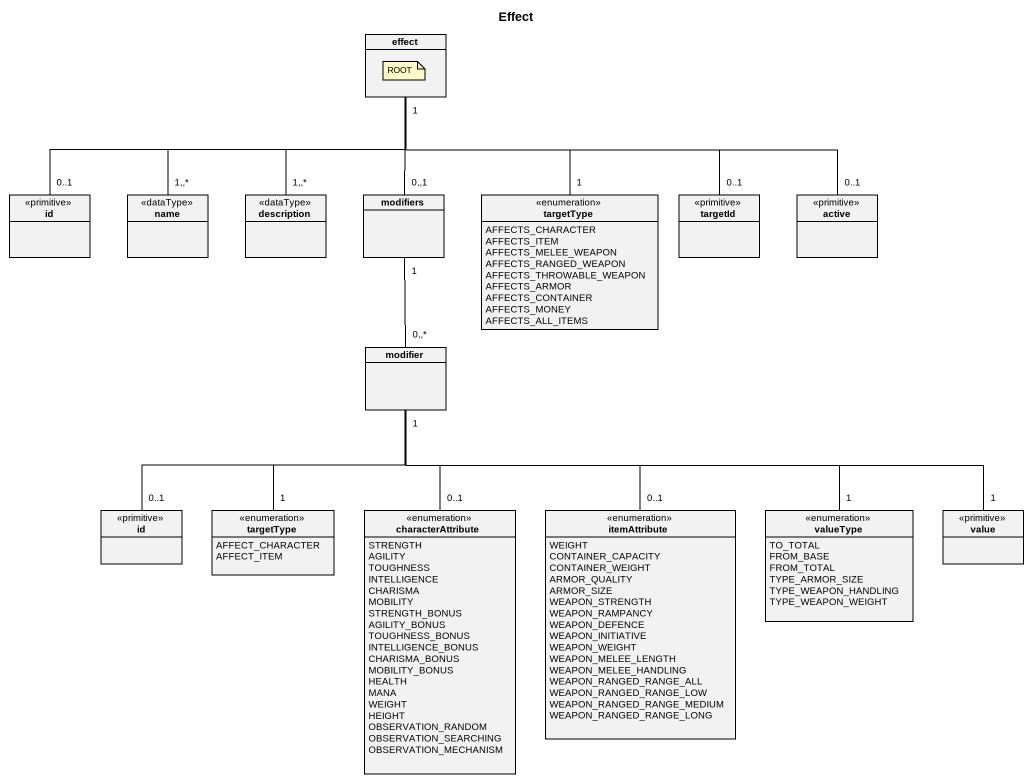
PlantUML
@startuml
title Effect
hide circle
hide empty members
class effect
class id <<primitive>>
class name <<dataType>>
class description <<dataType>>
class modifiers
enum targetType {
  AFFECTS_CHARACTER
  AFFECTS_ITEM
  AFFECTS_MELEE_WEAPON
  AFFECTS_RANGED_WEAPON
  AFFECTS_THROWABLE_WEAPON
  AFFECTS_ARMOR
  AFFECTS_CONTAINER
  AFFECTS_MONEY
  AFFECTS_ALL_ITEMS
}
class targetId <<primitive>>
class active <<primitive>>
class modifier
class "id" as id_2 <<primitive>>
enum "targetType" as targetType_2 {
  AFFECT_CHARACTER
  AFFECT_ITEM
}
enum characterAttribute {
  STRENGTH
  AGILITY
  TOUGHNESS
  INTELLIGENCE
  CHARISMA
  MOBILITY
  STRENGTH_BONUS
  AGILITY_BONUS
  TOUGHNESS_BONUS
  INTELLIGENCE_BONUS
  CHARISMA_BONUS
  MOBILITY_BONUS
  HEALTH
  MANA
  WEIGHT
  HEIGHT
  OBSERVATION_RANDOM
  OBSERVATION_SEARCHING
  OBSERVATION_MECHANISM
}
enum itemAttribute {
  WEIGHT
  CONTAINER_CAPACITY
  CONTAINER_WEIGHT
  ARMOR_QUALITY
  ARMOR_SIZE
  WEAPON_STRENGTH
  WEAPON_RAMPANCY
  WEAPON_DEFENCE
  WEAPON_INITIATIVE
  WEAPON_WEIGHT
  WEAPON_MELEE_LENGTH
  WEAPON_MELEE_HANDLING
  WEAPON_RANGED_RANGE_ALL
  WEAPON_RANGED_RANGE_LOW
  WEAPON_RANGED_RANGE_MEDIUM
  WEAPON_RANGED_RANGE_LONG
}
enum valueType {
  TO_TOTAL
  FROM_BASE
  FROM_TOTAL
  TYPE_ARMOR_SIZE
  TYPE_WEAPON_HANDLING
  TYPE_WEAPON_WEIGHT
}
class value <<primitive>>
effect -left- "0..1" id
effect -- "1,,*" name
effect -- "1,,*" description
effect "1" -- "0,,1" modifiers
effect -- "1" targetType
effect -right- "0..1" targetId
effect -right- "0..1" active
modifiers "1" -- "0,,*" modifier
modifier -- "0..1" id_2
modifier -- "1" targetType_2
modifier -- "0..1" characterAttribute
modifier -- "0..1" itemAttribute
modifier -right- "1" valueType
modifier "1" -right- "1" value
note as N1
  ROOT
end note
@enduml
